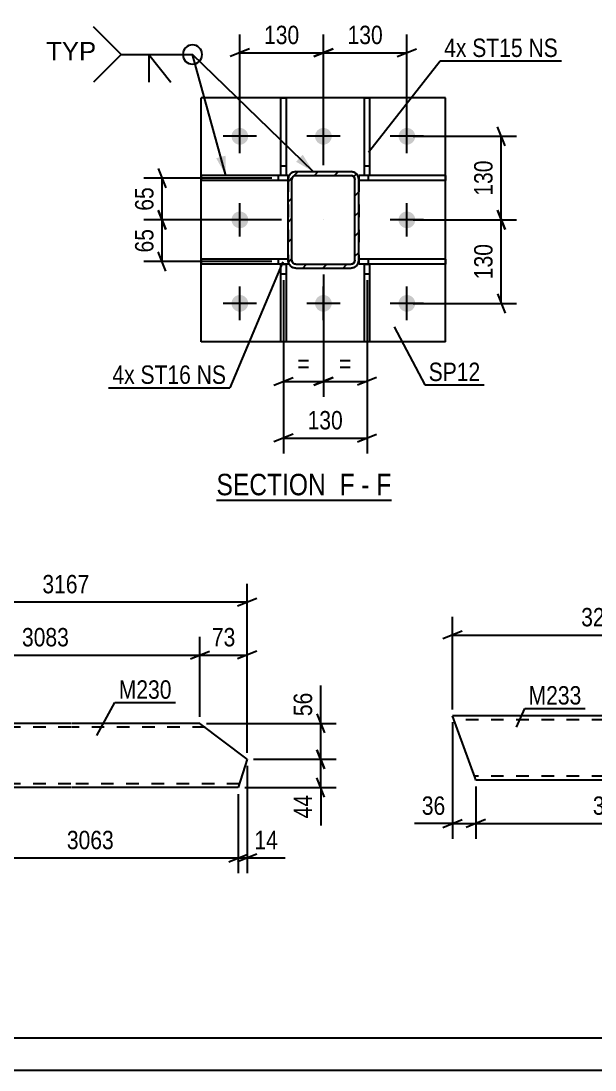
# Model space of a CAD drawing. Header units: millimetres. Extents: x 0 to 841, y 0 to 594.
# Drawn here: x 285.6 to 374.9, y 0 to 163.3 of the extents above; entities that cross this region are included whole.
import ezdxf

# ---------------------------------------------------------------- set-up
doc = ezdxf.new("R2010")
doc.units = ezdxf.units.MM
doc.linetypes.add('DXK_LINE_DOT2', pattern=[3.9198, 1.9599, -1.9599])
doc.linetypes.add('DXK_LINE_DOT3', pattern=[5.9187, 2.979, -0.9799, 0.9799, -0.9799])
doc.styles.add('Arial', font='ARIAL.TTF', dxfattribs={"height": 0.2})
doc.styles.add('Arial Narrow', font='ARIALN.TTF', dxfattribs={"height": 0.2})

# ---------------------------------------------------------------- blocks, each defined once
blk = doc.blocks.new('Unknown-275726623-1137')
at = {"color": 5, "linetype": 'Continuous'}
for p, q in [((5, 5), (836, 5)), ((0, 0), (841, 0))]:
    blk.add_line(p, q, dxfattribs=at)
blk = doc.blocks.new('Unknown-275726623-17 - 3792')
at = {"color": 6, "linetype": 'Continuous'}
blk.add_line((316.01, 88.71), (343.23, 88.71), dxfattribs=at)
at = {"color": 0, "linetype": 'Continuous'}
for points in [[(334.12, 89.46), (334.12, 92.96), (316.01, 92.96), (316.01, 89.46)], [(337.51, 89.46), (337.51, 92.96), (335.17, 92.96), (335.17, 89.46)], [(339.84, 89.46), (339.84, 92.96), (338.56, 92.96), (338.56, 89.46)], [(343.23, 89.46), (343.23, 92.96), (340.89, 92.96), (340.89, 89.46)]]:
    blk.add_wipeout(points, dxfattribs=at)
at = {"color": 7, "linetype": 'Continuous', "style": 'Arial Narrow'}
for s, p in [('SECTION ', (316.01, 89.46)), ('F', (335.17, 89.46)), ('F', (340.89, 89.46)), ('-', (338.56, 89.46))]:
    blk.add_text(s, height=3.34, dxfattribs=at).set_placement(p)
blk = doc.blocks.new('Part-275726623-1850 - 1834')
at = {"color": 2, "linetype": 'Continuous'}
for p, q in [((264.35, 50.81), (265.33, 53.96)), ((293.34, 53.96), (265.33, 53.96)), ((313.44, 53.96), (293.44, 53.96)), ((320.79, 48.36), (313.44, 53.96)), ((273.34, 43.96), (264.35, 50.81)), ((320.79, 48.36), (319.41, 43.96)), ((293.34, 43.96), (273.34, 43.96)), ((319.41, 43.96), (293.44, 43.96))]:
    blk.add_line(p, q, dxfattribs=at)
at = {"color": 7, "linetype": 'DXK_LINE_DOT2'}
for p, q in [((293.34, 53.36), (265.14, 53.36)), ((314.23, 53.36), (293.44, 53.36)), ((293.34, 44.56), (272.56, 44.56)), ((319.6, 44.56), (293.44, 44.56))]:
    blk.add_line(p, q, dxfattribs=at)
blk = doc.blocks.new('Part-275726623-4120 - 4114')
at = {"color": 2, "linetype": 'Continuous'}
for p, q in [((356.26, 45.48), (352.75, 55.13)), ((376.39, 55.13), (352.75, 55.13)), ((396.49, 55.13), (376.49, 55.13)), ((399.69, 46.33), (396.49, 55.13)), ((399.69, 46.33), (400.13, 45.13)), ((356.35, 45.22), (356.26, 45.48)), ((356.39, 45.13), (356.35, 45.22)), ((376.39, 45.13), (356.39, 45.13)), ((400.13, 45.13), (376.49, 45.13))]:
    blk.add_line(p, q, dxfattribs=at)
at = {"color": 7, "linetype": 'DXK_LINE_DOT2'}
for p, q in [((376.39, 54.53), (352.97, 54.53)), ((396.71, 54.53), (376.49, 54.53)), ((376.39, 45.73), (356.17, 45.73)), ((399.91, 45.73), (376.49, 45.73)), ((400.09, 45.22), (400, 45.48)), ((400.13, 45.13), (400.09, 45.22))]:
    blk.add_line(p, q, dxfattribs=at)
blk = doc.blocks.new('Part-275726623-3819 - 3792')
at = {"color": 2, "linetype": 'Continuous'}
for p, q in [((313.65, 113.33), (313.65, 151.33)), ((351.65, 151.33), (313.65, 151.33)), ((351.65, 113.33), (351.65, 151.33)), ((351.65, 113.33), (313.65, 113.33))]:
    blk.add_line(p, q, dxfattribs=at)
blk = doc.blocks.new('Part-275726623-3887 - 3792')
at = {"color": 2, "linetype": 'Continuous'}
for p, q in [((339.04, 139.24), (339.04, 151.33)), ((339.04, 151.33), (339.84, 151.33)), ((339.84, 151.33), (339.84, 139.24)), ((339.84, 139.24), (339.04, 139.24))]:
    blk.add_line(p, q, dxfattribs=at)
at = {"color": 7, "linetype": 'DXK_LINE_DOT2'}
blk.add_line((339.04, 140.74), (339.84, 140.74), dxfattribs=at)
blk = doc.blocks.new('Part-275726623-3824 - 3792')
at = {"color": 2, "linetype": 'Continuous'}
for p, q in [((351.65, 126.23), (338.15, 126.23)), ((338.15, 126.04), (338.15, 125.43)), ((351.65, 126.23), (351.65, 125.43)), ((339.04, 125.43), (338.15, 125.43)), ((351.65, 125.43), (339.84, 125.43))]:
    blk.add_line(p, q, dxfattribs=at)
at = {"color": 7, "linetype": 'DXK_LINE_DOT2'}
for p, q in [((338.15, 126.23), (338.15, 126.04)), ((339.65, 125.43), (339.65, 126.23)), ((339.84, 125.43), (339.04, 125.43))]:
    blk.add_line(p, q, dxfattribs=at)
blk = doc.blocks.new('Part-275726623-3829 - 3792')
at = {"color": 2, "linetype": 'Continuous'}
for p, q in [((351.65, 139.23), (338.15, 139.23)), ((338.15, 139.23), (338.15, 138.63)), ((351.65, 139.23), (351.65, 138.43)), ((351.65, 138.43), (338.15, 138.43))]:
    blk.add_line(p, q, dxfattribs=at)
at = {"color": 7, "linetype": 'DXK_LINE_DOT2'}
for p, q in [((339.65, 138.43), (339.65, 139.23)), ((338.15, 138.63), (338.15, 138.43))]:
    blk.add_line(p, q, dxfattribs=at)
blk = doc.blocks.new('Bolt-275726623-3849 - 3792')
at = {"linetype": 'Continuous'}
for points in [[(318.35, 145.33, -1), (320.95, 145.33, -1)], [(331.35, 145.33, -1), (333.95, 145.33, -1)], [(344.35, 145.33, -1), (346.95, 145.33, -1)], [(318.35, 132.33, -1), (320.95, 132.33, -1)], [(344.35, 132.33, -1), (346.95, 132.33, -1)], [(318.35, 119.33, -1), (320.95, 119.33, -1)], [(331.35, 119.33, -1), (333.95, 119.33, -1)], [(344.35, 119.33, -1), (346.95, 119.33, -1)]]:
    blk.add_hatch(color=1, dxfattribs=at).paths.add_polyline_path(points)
at = {"color": 1, "linetype": 'Continuous'}
for p, q in [((319.65, 142.73), (319.65, 147.93)), ((332.65, 142.73), (332.65, 147.93)), ((345.65, 142.73), (345.65, 147.93)), ((322.25, 145.33), (317.05, 145.33)), ((335.25, 145.33), (330.05, 145.33)), ((348.25, 145.33), (343.05, 145.33)), ((319.65, 129.73), (319.65, 134.93)), ((345.65, 129.73), (345.65, 134.93)), ((322.25, 132.33), (317.05, 132.33)), ((348.25, 132.33), (343.05, 132.33)), ((319.65, 116.73), (319.65, 121.93)), ((332.65, 116.73), (332.65, 121.93)), ((345.65, 116.73), (345.65, 121.93)), ((322.25, 119.33), (317.05, 119.33)), ((335.25, 119.33), (330.05, 119.33)), ((348.25, 119.33), (343.05, 119.33))]:
    blk.add_line(p, q, dxfattribs=at)
blk = doc.blocks.new('Part-275726623-3882 - 3792')
at = {"color": 2, "linetype": 'Continuous'}
for p, q in [((326.04, 113.33), (326.04, 125.44)), ((326.04, 125.44), (326.84, 125.44)), ((326.84, 125.44), (326.84, 113.33)), ((326.84, 113.33), (326.04, 113.33))]:
    blk.add_line(p, q, dxfattribs=at)
at = {"color": 7, "linetype": 'DXK_LINE_DOT2'}
blk.add_line((326.04, 123.94), (326.84, 123.94), dxfattribs=at)
blk = doc.blocks.new('Part-275726623-3892 - 3792')
at = {"color": 2, "linetype": 'Continuous'}
for p, q in [((326.04, 139.24), (326.04, 151.33)), ((326.04, 151.33), (326.84, 151.33)), ((326.84, 151.33), (326.84, 139.24)), ((326.84, 139.24), (326.04, 139.24))]:
    blk.add_line(p, q, dxfattribs=at)
at = {"color": 7, "linetype": 'DXK_LINE_DOT2'}
blk.add_line((326.04, 140.74), (326.84, 140.74), dxfattribs=at)
blk = doc.blocks.new('Part-275726623-3917 - 3792')
at = {"linetype": 'Continuous'}
h = blk.add_hatch(dxfattribs=at)
h.set_pattern_fill('', scale=0.7, style=0, pattern_type=0)
h.set_pattern_definition([(45, (337.8007, 139.4815), (-1.57154, 1.57154), [])])
h.paths.add_polyline_path([(338.06, 139.09), (337.8, 139.48), (337.41, 139.74), (336.95, 139.83), (328.35, 139.83), (327.89, 139.74), (327.5, 139.48), (327.24, 139.09), (327.15, 138.63), (327.15, 126.03), (327.24, 125.57), (327.5, 125.18), (327.89, 124.92), (328.35, 124.83), (336.95, 124.83), (337.41, 124.92), (337.8, 125.18), (338.06, 125.57), (338.15, 126.03), (338.15, 138.63)])
h.paths.add_polyline_path([(337.55, 126.03), (337.51, 125.8), (337.38, 125.61), (337.18, 125.48), (336.95, 125.43), (328.35, 125.43), (328.12, 125.48), (327.93, 125.61), (327.8, 125.8), (327.75, 126.03), (327.75, 138.63), (327.8, 138.86), (327.93, 139.06), (328.12, 139.19), (328.35, 139.23), (336.95, 139.23), (337.18, 139.19), (337.38, 139.06), (337.51, 138.86), (337.55, 138.63)])
at = {"color": 7, "linetype": 'DXK_LINE_DOT2'}
for p, q in [((327.15, 138.63), (327.24, 139.09)), ((327.8, 138.86), (327.75, 138.63)), ((327.93, 139.06), (327.8, 138.86)), ((327.89, 139.74), (328.35, 139.83)), ((328.12, 139.19), (327.93, 139.06)), ((328.35, 139.23), (328.12, 139.19)), ((328.35, 139.83), (336.95, 139.83)), ((328.35, 139.23), (336.95, 139.23)), ((336.95, 139.83), (337.41, 139.74)), ((337.18, 139.19), (336.95, 139.23)), ((337.38, 139.06), (337.18, 139.19)), ((337.51, 138.86), (337.38, 139.06)), ((337.55, 138.63), (337.51, 138.86)), ((338.06, 139.09), (338.15, 138.63)), ((327.15, 138.63), (327.15, 126.03)), ((327.75, 126.03), (327.75, 138.63)), ((337.55, 126.03), (337.55, 138.63)), ((338.15, 138.63), (338.15, 126.03)), ((327.24, 125.57), (327.15, 126.03)), ((327.75, 126.03), (327.8, 125.8)), ((327.8, 125.8), (327.93, 125.61)), ((337.38, 125.61), (337.51, 125.8)), ((337.51, 125.8), (337.55, 126.03)), ((338.15, 126.03), (338.06, 125.57)), ((328.35, 124.83), (327.89, 124.92)), ((327.93, 125.61), (328.12, 125.48)), ((328.12, 125.48), (328.35, 125.43)), ((328.35, 125.43), (336.95, 125.43)), ((328.35, 124.83), (336.95, 124.83)), ((336.95, 125.43), (337.18, 125.48)), ((337.41, 124.92), (336.95, 124.83)), ((337.18, 125.48), (337.38, 125.61))]:
    blk.add_line(p, q, dxfattribs=at)
at = {"color": 2, "linetype": 'Continuous'}
for p, q in [((327.24, 139.09), (327.15, 138.63)), ((327.75, 138.63), (327.8, 138.86)), ((327.8, 138.86), (327.93, 139.06)), ((328.35, 139.83), (327.89, 139.74)), ((327.93, 139.06), (328.12, 139.19)), ((328.12, 139.19), (328.35, 139.23)), ((328.35, 139.83), (336.95, 139.83)), ((328.35, 139.23), (336.95, 139.23)), ((337.41, 139.74), (336.95, 139.83)), ((336.95, 139.23), (337.18, 139.19)), ((337.18, 139.19), (337.38, 139.06)), ((337.38, 139.06), (337.51, 138.86)), ((337.51, 138.86), (337.55, 138.63)), ((338.15, 138.63), (338.06, 139.09)), ((327.15, 126.03), (327.15, 138.63)), ((327.75, 126.03), (327.75, 138.63)), ((337.55, 126.03), (337.55, 138.63)), ((338.15, 126.03), (338.15, 138.63)), ((327.15, 126.03), (327.24, 125.57)), ((327.8, 125.8), (327.75, 126.03)), ((327.93, 125.61), (327.8, 125.8)), ((337.51, 125.8), (337.38, 125.61)), ((337.55, 126.03), (337.51, 125.8)), ((338.06, 125.57), (338.15, 126.03)), ((327.89, 124.92), (328.35, 124.83)), ((328.12, 125.48), (327.93, 125.61)), ((328.35, 125.43), (328.12, 125.48)), ((328.35, 125.43), (336.95, 125.43)), ((328.35, 124.83), (336.95, 124.83)), ((337.18, 125.48), (336.95, 125.43)), ((336.95, 124.83), (337.41, 124.92)), ((337.38, 125.61), (337.18, 125.48))]:
    blk.add_line(p, q, dxfattribs=at)
at = {"color": 7, "linetype": 'DXK_LINE_DOT3'}
blk.add_line((332.65, 132.33), (332.65, 132.33), dxfattribs=at)
at = {"color": 7, "linetype": 'DXK_LINE_DOT2'}
for centre, start, end in [((328.35, 138.63), 112.5, 157.5), ((336.95, 138.63), 22.5, 67.5), ((328.35, 126.03), 202.5, 247.5), ((336.95, 126.03), 292.5, 337.5)]:
    blk.add_arc(centre, 1.2, start, end, dxfattribs=at)
at = {"color": 2, "linetype": 'Continuous'}
for centre, start, end in [((328.35, 138.63), 112.5, 157.5), ((336.95, 138.63), 22.5, 67.5), ((328.35, 126.03), 202.5, 247.5), ((336.95, 126.03), 292.5, 337.5)]:
    blk.add_arc(centre, 1.2, start, end, dxfattribs=at)
blk = doc.blocks.new('Part-275726623-3931 - 3792')
at = {"color": 2, "linetype": 'Continuous'}
for p, q in [((327.15, 126.23), (313.65, 126.23)), ((313.65, 126.23), (313.65, 125.43)), ((327.15, 126.03), (327.15, 125.43)), ((326.04, 125.43), (313.65, 125.43)), ((327.15, 125.43), (326.84, 125.43))]:
    blk.add_line(p, q, dxfattribs=at)
at = {"color": 7, "linetype": 'DXK_LINE_DOT2'}
for p, q in [((325.65, 125.43), (325.65, 126.23)), ((327.15, 126.03), (327.15, 126.23)), ((326.84, 125.43), (326.04, 125.43))]:
    blk.add_line(p, q, dxfattribs=at)
blk = doc.blocks.new('Part-275726623-3936 - 3792')
at = {"color": 2, "linetype": 'Continuous'}
for p, q in [((327.15, 139.23), (313.65, 139.23)), ((313.65, 139.23), (313.65, 138.43)), ((327.15, 138.63), (327.15, 139.23)), ((327.15, 138.43), (313.65, 138.43))]:
    blk.add_line(p, q, dxfattribs=at)
at = {"color": 7, "linetype": 'DXK_LINE_DOT2'}
for p, q in [((325.65, 138.43), (325.65, 139.23)), ((327.15, 138.63), (327.15, 138.43))]:
    blk.add_line(p, q, dxfattribs=at)
blk = doc.blocks.new('Part-275726623-3941 - 3792')
at = {"color": 2, "linetype": 'Continuous'}
for p, q in [((339.04, 113.33), (339.04, 125.44)), ((339.04, 125.44), (339.84, 125.44)), ((339.84, 125.44), (339.84, 113.33)), ((339.84, 113.33), (339.04, 113.33))]:
    blk.add_line(p, q, dxfattribs=at)
at = {"color": 7, "linetype": 'DXK_LINE_DOT2'}
blk.add_line((339.04, 123.94), (339.84, 123.94), dxfattribs=at)
blk = doc.blocks.new('StraightDimension-275726623-1990 - 1834')
at = {"color": 7, "linetype": 'Continuous'}
for p, q in [((264.35, 51.81), (264.35, 75.7)), ((320.79, 49.36), (320.79, 75.7)), ((265.85, 73.45), (262.85, 72.25)), ((264.35, 72.85), (320.79, 72.85)), ((319.29, 72.25), (322.29, 73.45))]:
    blk.add_line(p, q, dxfattribs=at)
at = {"color": 0}
blk.add_wipeout([(296.82, 73.6), (296.82, 77.8), (288.31, 77.8), (288.31, 73.6)], dxfattribs=at)
at = {"color": 3, "style": 'Arial Narrow'}
blk.add_text('3167', height=2.863, dxfattribs=at).set_placement((288.91, 74.2))
blk = doc.blocks.new('StraightDimension-275726623-1882 - 1834')
at = {"color": 7, "linetype": 'Continuous'}
for p, q in [((314.44, 53.96), (334.64, 53.96)), ((331.64, 55.46), (332.84, 52.46)), ((332.24, 48.36), (332.24, 53.96)), ((332.84, 46.86), (331.64, 49.86)), ((321.79, 48.36), (334.64, 48.36))]:
    blk.add_line(p, q, dxfattribs=at)
at = {"color": 0}
blk.add_wipeout([(331.49, 59.34), (327.29, 59.34), (327.29, 54.48), (331.49, 54.48)], dxfattribs=at)
at = {"color": 7, "linetype": 'Continuous'}
blk.add_line((332.24, 53.96), (332.24, 59.86), dxfattribs=at)
blk.add_line((332.24, 53.96), (332.24, 59.86), dxfattribs=at)
at = {"color": 3, "style": 'Arial Narrow'}
blk.add_text('56', height=2.863, rotation=90.0002, dxfattribs=at).set_placement((330.89, 55.08))
blk = doc.blocks.new('StraightDimension-275726623-1853 - 1834')
at = {"color": 7, "linetype": 'Continuous'}
for p, q in [((331.64, 49.86), (332.84, 46.86)), ((321.79, 48.36), (334.64, 48.36)), ((332.24, 43.96), (332.24, 48.36)), ((332.84, 42.46), (331.64, 45.46)), ((320.41, 43.96), (334.64, 43.96))]:
    blk.add_line(p, q, dxfattribs=at)
at = {"color": 0}
blk.add_wipeout([(331.49, 43.43), (327.29, 43.43), (327.29, 38.57), (331.49, 38.57)], dxfattribs=at)
at = {"color": 7, "linetype": 'Continuous'}
blk.add_line((332.24, 43.96), (332.24, 38.05), dxfattribs=at)
blk.add_line((332.24, 43.96), (332.24, 38.05), dxfattribs=at)
at = {"color": 3, "style": 'Arial Narrow'}
blk.add_text('44', height=2.863, rotation=90.0002, dxfattribs=at).set_placement((330.89, 39.17))
blk = doc.blocks.new('StraightDimension-275726623-2001 - 1834')
at = {"color": 7, "linetype": 'Continuous'}
for p, q in [((320.79, 47.36), (320.79, 30.62)), ((319.41, 42.96), (319.41, 30.62)), ((317.91, 32.42), (320.91, 33.62)), ((322.29, 33.62), (319.29, 32.42)), ((319.41, 33.02), (320.79, 33.02))]:
    blk.add_line(p, q, dxfattribs=at)
at = {"color": 0}
blk.add_wipeout([(326.17, 33.77), (326.17, 37.97), (321.31, 37.97), (321.31, 33.77)], dxfattribs=at)
at = {"color": 7, "linetype": 'Continuous'}
blk.add_line((320.79, 33.02), (326.69, 33.02), dxfattribs=at)
blk.add_line((320.79, 33.02), (326.69, 33.02), dxfattribs=at)
at = {"color": 3, "style": 'Arial Narrow'}
blk.add_text('14', height=2.863, dxfattribs=at).set_placement((321.91, 34.37))
blk = doc.blocks.new('StraightDimension-275726623-2018 - 1834')
at = {"color": 7, "linetype": 'Continuous'}
for p, q in [((273.34, 42.96), (273.34, 30.62)), ((319.41, 42.96), (319.41, 30.62)), ((274.84, 33.62), (271.84, 32.42)), ((273.34, 33.02), (319.41, 33.02)), ((317.91, 32.42), (320.91, 33.62))]:
    blk.add_line(p, q, dxfattribs=at)
at = {"color": 0}
blk.add_wipeout([(300.64, 33.77), (300.64, 37.97), (292.12, 37.97), (292.12, 33.77)], dxfattribs=at)
at = {"color": 3, "style": 'Arial Narrow'}
blk.add_text('3063', height=2.863, dxfattribs=at).set_placement((292.72, 34.37))
blk = doc.blocks.new('StraightDimension-275726623-2077 - 1834')
at = {"color": 7, "linetype": 'Continuous'}
for p, q in [((265.33, 54.96), (265.33, 67.44)), ((313.44, 54.96), (313.44, 67.44)), ((266.83, 65.19), (263.83, 63.99)), ((265.33, 64.59), (313.44, 64.59)), ((311.94, 63.99), (314.94, 65.19))]:
    blk.add_line(p, q, dxfattribs=at)
at = {"color": 0}
blk.add_wipeout([(293.64, 65.34), (293.64, 69.54), (285.13, 69.54), (285.13, 65.34)], dxfattribs=at)
at = {"color": 3, "style": 'Arial Narrow'}
blk.add_text('3083', height=2.863, dxfattribs=at).set_placement((285.73, 65.94))
blk = doc.blocks.new('StraightDimension-275726623-2101 - 1834')
at = {"color": 7, "linetype": 'Continuous'}
for p, q in [((313.44, 54.96), (313.44, 67.44)), ((320.79, 49.36), (320.79, 67.44)), ((311.94, 63.99), (314.94, 65.19)), ((313.44, 64.59), (320.79, 64.59)), ((322.29, 65.19), (319.29, 63.99))]:
    blk.add_line(p, q, dxfattribs=at)
at = {"color": 0}
blk.add_wipeout([(319.54, 65.34), (319.54, 69.54), (314.69, 69.54), (314.69, 65.34)], dxfattribs=at)
at = {"color": 3, "style": 'Arial Narrow'}
blk.add_text('73', height=2.863, dxfattribs=at).set_placement((315.29, 65.94))
blk = doc.blocks.new('StraightDimension-275726623-4211 - 4114')
at = {"color": 7, "linetype": 'Continuous'}
for p, q in [((356.39, 44.13), (356.39, 35.97)), ((400.13, 44.13), (400.13, 35.97)), ((357.89, 38.97), (354.89, 37.77)), ((356.39, 38.37), (400.13, 38.37)), ((398.63, 37.77), (401.63, 38.97))]:
    blk.add_line(p, q, dxfattribs=at)
at = {"color": 0}
blk.add_wipeout([(382.51, 39.12), (382.51, 43.32), (374, 43.32), (374, 39.12)], dxfattribs=at)
at = {"color": 3, "style": 'Arial Narrow'}
blk.add_text('3225', height=2.863, dxfattribs=at).set_placement((374.6, 39.72))
blk = doc.blocks.new('StraightDimension-275726623-4183 - 4114')
at = {"color": 7, "linetype": 'Continuous'}
for p, q in [((352.75, 56.13), (352.75, 70.56)), ((400.13, 46.13), (400.13, 70.56)), ((354.25, 68.31), (351.25, 67.11)), ((352.75, 67.71), (400.13, 67.71)), ((398.63, 67.11), (401.63, 68.31))]:
    blk.add_line(p, q, dxfattribs=at)
at = {"color": 0}
blk.add_wipeout([(380.69, 68.46), (380.69, 72.66), (372.18, 72.66), (372.18, 68.46)], dxfattribs=at)
at = {"color": 3, "style": 'Arial Narrow'}
blk.add_text('3261', height=2.863, dxfattribs=at).set_placement((372.78, 69.06))
blk = doc.blocks.new('StraightDimension-275726623-4194 - 4114')
at = {"color": 7, "linetype": 'Continuous'}
for p, q in [((352.75, 54.13), (352.75, 35.97)), ((356.39, 44.13), (356.39, 35.97)), ((351.25, 37.77), (354.25, 38.97)), ((352.75, 38.37), (356.39, 38.37)), ((357.89, 38.97), (354.89, 37.77))]:
    blk.add_line(p, q, dxfattribs=at)
at = {"color": 0}
blk.add_wipeout([(352.22, 39.12), (352.22, 43.32), (347.37, 43.32), (347.37, 39.12)], dxfattribs=at)
at = {"color": 7, "linetype": 'Continuous'}
blk.add_line((352.75, 38.37), (346.84, 38.37), dxfattribs=at)
blk.add_line((352.75, 38.37), (346.84, 38.37), dxfattribs=at)
at = {"color": 3, "style": 'Arial Narrow'}
blk.add_text('36', height=2.863, dxfattribs=at).set_placement((347.97, 39.72))
blk = doc.blocks.new('StraightDimension-275726623-3967 - 3792')
at = {"color": 7, "linetype": 'Continuous'}
for p, q in [((346.65, 145.33), (362.73, 145.33)), ((360.93, 143.83), (359.73, 146.83)), ((360.33, 132.33), (360.33, 145.33)), ((346.65, 132.33), (362.73, 132.33)), ((359.73, 133.83), (360.93, 130.83))]:
    blk.add_line(p, q, dxfattribs=at)
at = {"color": 0}
blk.add_wipeout([(359.58, 142.18), (355.38, 142.18), (355.38, 135.49), (359.58, 135.49)], dxfattribs=at)
at = {"color": 3, "style": 'Arial Narrow'}
blk.add_text('130', height=2.863, rotation=90.0002, dxfattribs=at).set_placement((358.98, 136.09))
blk = doc.blocks.new('StraightDimension-275726623-23271 - 3792')
at = {"color": 7, "linetype": 'Continuous'}
for p, q in [((326.44, 122.94), (326.44, 104.78)), ((332.65, 123.83), (332.65, 104.78)), ((324.94, 106.58), (327.94, 107.78)), ((334.15, 107.78), (331.15, 106.58)), ((326.44, 107.18), (332.65, 107.18))]:
    blk.add_line(p, q, dxfattribs=at)
at = {"color": 0}
blk.add_wipeout([(331.1, 107.93), (331.1, 112.13), (327.99, 112.13), (327.99, 107.93)], dxfattribs=at)
at = {"color": 3, "style": 'Arial Narrow'}
blk.add_text('=', height=2.86, dxfattribs=at).set_placement((328.59, 108.53))
blk = doc.blocks.new('StraightDimension-275726623-3968 - 3792')
at = {"color": 7, "linetype": 'Continuous'}
for p, q in [((346.65, 132.33), (362.73, 132.33)), ((360.93, 130.83), (359.73, 133.83)), ((360.33, 119.33), (360.33, 132.33)), ((359.73, 120.83), (360.93, 117.83)), ((346.65, 119.33), (362.73, 119.33))]:
    blk.add_line(p, q, dxfattribs=at)
at = {"color": 0}
blk.add_wipeout([(359.58, 129.18), (355.38, 129.18), (355.38, 122.49), (359.58, 122.49)], dxfattribs=at)
at = {"color": 3, "style": 'Arial Narrow'}
blk.add_text('130', height=2.863, rotation=90.0002, dxfattribs=at).set_placement((358.98, 123.09))
blk = doc.blocks.new('StraightDimension-275726623-23257 - 3792')
at = {"color": 7, "linetype": 'Continuous'}
for p, q in [((324.65, 138.83), (304.7, 138.83)), ((306.95, 140.33), (308.15, 137.33)), ((307.55, 132.33), (307.55, 138.83)), ((326.15, 132.33), (304.7, 132.33)), ((308.15, 130.83), (306.95, 133.83))]:
    blk.add_line(p, q, dxfattribs=at)
at = {"color": 0}
blk.add_wipeout([(306.8, 138.01), (302.6, 138.01), (302.6, 133.15), (306.8, 133.15)], dxfattribs=at)
at = {"color": 3, "style": 'Arial Narrow'}
blk.add_text('65', height=2.863, rotation=90.0002, dxfattribs=at).set_placement((306.2, 133.75))
blk = doc.blocks.new('StraightDimension-275726623-23258 - 3792')
at = {"color": 7, "linetype": 'Continuous'}
for p, q in [((326.15, 132.33), (304.7, 132.33)), ((306.95, 133.83), (308.15, 130.83)), ((307.55, 125.83), (307.55, 132.33)), ((324.65, 125.83), (304.7, 125.83)), ((308.15, 124.33), (306.95, 127.33))]:
    blk.add_line(p, q, dxfattribs=at)
at = {"color": 0}
blk.add_wipeout([(306.8, 131.51), (302.6, 131.51), (302.6, 126.65), (306.8, 126.65)], dxfattribs=at)
at = {"color": 3, "style": 'Arial Narrow'}
blk.add_text('65', height=2.863, rotation=90.0002, dxfattribs=at).set_placement((306.2, 127.25))
blk = doc.blocks.new('StraightDimension-275726623-23270 - 3792')
at = {"color": 7, "linetype": 'Continuous'}
for p, q in [((332.65, 123.83), (332.65, 104.78)), ((339.44, 122.94), (339.44, 104.78)), ((331.15, 106.58), (334.15, 107.78)), ((340.94, 107.78), (337.94, 106.58)), ((332.65, 107.18), (339.44, 107.18))]:
    blk.add_line(p, q, dxfattribs=at)
at = {"color": 0}
blk.add_wipeout([(337.6, 107.93), (337.6, 112.13), (334.48, 112.13), (334.48, 107.93)], dxfattribs=at)
at = {"color": 3, "style": 'Arial Narrow'}
blk.add_text('=', height=2.86, dxfattribs=at).set_placement((335.08, 108.53))
blk = doc.blocks.new('StraightDimension-275726623-23289 - 3792')
at = {"color": 7, "linetype": 'Continuous'}
for p, q in [((326.44, 122.94), (326.44, 95.96)), ((339.44, 122.94), (339.44, 95.96)), ((327.94, 98.96), (324.94, 97.76)), ((326.44, 98.36), (339.44, 98.36)), ((337.94, 97.76), (340.94, 98.96))]:
    blk.add_line(p, q, dxfattribs=at)
at = {"color": 0}
blk.add_wipeout([(336.28, 99.11), (336.28, 103.31), (329.59, 103.31), (329.59, 99.11)], dxfattribs=at)
at = {"color": 3, "style": 'Arial Narrow'}
blk.add_text('130', height=2.863, dxfattribs=at).set_placement((330.19, 99.71))
blk = doc.blocks.new('StraightDimension-275726623-23294 - 3792')
at = {"color": 7, "linetype": 'Continuous'}
for p, q in [((332.65, 140.83), (332.65, 161.18)), ((345.65, 146.33), (345.65, 161.18)), ((334.15, 158.93), (331.15, 157.73)), ((344.15, 157.73), (347.15, 158.93)), ((332.65, 158.33), (345.65, 158.33))]:
    blk.add_line(p, q, dxfattribs=at)
at = {"color": 0}
blk.add_wipeout([(342.49, 159.08), (342.49, 163.28), (335.81, 163.28), (335.81, 159.08)], dxfattribs=at)
at = {"color": 3, "style": 'Arial Narrow'}
blk.add_text('130', height=2.863, dxfattribs=at).set_placement((336.41, 159.68))
blk = doc.blocks.new('StraightDimension-275726623-23295 - 3792')
at = {"color": 7, "linetype": 'Continuous'}
for p, q in [((319.65, 146.33), (319.65, 161.18)), ((332.65, 140.83), (332.65, 161.18)), ((321.15, 158.93), (318.15, 157.73)), ((331.15, 157.73), (334.15, 158.93)), ((319.65, 158.33), (332.65, 158.33))]:
    blk.add_line(p, q, dxfattribs=at)
at = {"color": 0}
blk.add_wipeout([(329.49, 159.08), (329.49, 163.28), (322.81, 163.28), (322.81, 159.08)], dxfattribs=at)
at = {"color": 3, "style": 'Arial Narrow'}
blk.add_text('130', height=2.863, dxfattribs=at).set_placement((323.41, 159.68))
blk = doc.blocks.new('Mark-275726623-1846 - 1834')
at = {"color": 0}
blk.add_wipeout([(309.02, 57.79), (309.02, 60.79), (300.8, 60.79), (300.8, 57.79)], dxfattribs=at)
blk.add_wipeout([(309.02, 57.79), (309.02, 60.79), (300.8, 60.79), (300.8, 57.79)], dxfattribs=at)
at = {"color": 30, "linetype": 'Continuous'}
for p, q in [((297.38, 52.07), (300.2, 57.19)), ((300.2, 57.19), (309.62, 57.19))]:
    blk.add_line(p, q, dxfattribs=at)
at = {"color": 3, "style": 'Arial Narrow'}
blk.add_text('M230', height=2.863, dxfattribs=at).set_placement((300.8, 57.79))
blk = doc.blocks.new('Mark-275726623-4116 - 4114')
at = {"color": 0}
blk.add_wipeout([(372.82, 56.89), (372.82, 59.89), (364.59, 59.89), (364.59, 56.89)], dxfattribs=at)
blk.add_wipeout([(372.82, 56.89), (372.82, 59.89), (364.59, 59.89), (364.59, 56.89)], dxfattribs=at)
at = {"color": 30, "linetype": 'Continuous'}
for p, q in [((362.69, 53.36), (363.99, 56.29)), ((363.99, 56.29), (373.42, 56.29))]:
    blk.add_line(p, q, dxfattribs=at)
at = {"color": 3, "style": 'Arial Narrow'}
blk.add_text('M233', height=2.863, dxfattribs=at).set_placement((364.59, 56.89))
blk = doc.blocks.new('Mark-275726623-3815 - 3792')
at = {"color": 0}
blk.add_wipeout([(357.08, 107.24), (357.08, 110.24), (349.04, 110.24), (349.04, 107.24)], dxfattribs=at)
blk.add_wipeout([(357.08, 107.24), (357.08, 110.24), (349.04, 110.24), (349.04, 107.24)], dxfattribs=at)
at = {"color": 30, "linetype": 'Continuous'}
for p, q in [((343.66, 115.66), (348.44, 106.64)), ((348.44, 106.64), (357.68, 106.64))]:
    blk.add_line(p, q, dxfattribs=at)
at = {"color": 3, "style": 'Arial Narrow'}
blk.add_text('SP12', height=2.863, dxfattribs=at).set_placement((349.04, 107.24))
blk = doc.blocks.new('WeldMark-275726623-4016 - 3792')
at = {"linetype": 'Continuous'}
for points in [[(317.41, 142.32), (317.49, 139.23), (315.96, 141.92)], [(329.44, 142.46), (331.07, 139.83), (328.39, 141.38)]]:
    blk.add_hatch(color=30, dxfattribs=at).paths.add_polyline_path(points)
at = {"color": 30, "linetype": 'Continuous'}
for p in [(301.17, 158.06), (331.07, 139.83), (317.49, 139.23)]:
    blk.add_line(p, (312.27, 158.06), dxfattribs=at)
at = {"color": 3, "linetype": 'Continuous'}
for q in [(308.89, 153.78), (305.46, 153.78)]:
    blk.add_line((305.46, 158.06), q, dxfattribs=at)
for start, end in [(90, 270), (270, 90)]:
    blk.add_arc((312.27, 158.06), 1.5, start, end, dxfattribs=at)
at = {"color": 0, "linetype": 'Continuous'}
blk.add_wipeout([(297.27, 157.16), (297.27, 160.16), (289.5, 160.16), (289.5, 157.16)], dxfattribs=at)
blk.add_wipeout([(297.27, 157.16), (297.27, 160.16), (289.5, 160.16), (289.5, 157.16)], dxfattribs=at)
at = {"color": 3, "linetype": 'Continuous'}
for q in [(296.89, 162.35), (296.89, 153.78)]:
    blk.add_line((301.17, 158.06), q, dxfattribs=at)
at = {"color": 3, "linetype": 'Continuous', "style": 'Arial'}
blk.add_text('TYP', height=2.865, dxfattribs=at).set_placement((289.5, 157.16))
blk = doc.blocks.new('MarkSet-275726623-4073 - 3792')
at = {"color": 0}
for points in [[(303.28, 106.8), (303.28, 109.8), (299.81, 109.8), (299.81, 106.8)], [(312.03, 106.8), (312.03, 109.8), (304.18, 109.8), (304.18, 106.8)], [(317.5, 106.8), (317.5, 109.8), (312.93, 109.8), (312.93, 106.8)]]:
    blk.add_wipeout(points, dxfattribs=at)
for points in [[(303.28, 106.8), (303.28, 109.8), (299.81, 109.8), (299.81, 106.8)], [(312.03, 106.8), (312.03, 109.8), (304.18, 109.8), (304.18, 106.8)], [(317.5, 106.8), (317.5, 109.8), (312.93, 109.8), (312.93, 106.8)]]:
    blk.add_wipeout(points, dxfattribs=at)
at = {"color": 30, "linetype": 'Continuous'}
for p in [(326.35, 125.78), (299.21, 106.2)]:
    blk.add_line(p, (318.1, 106.2), dxfattribs=at)
at = {"color": 3, "style": 'Arial Narrow'}
for s, p in [('4x', (299.81, 106.8)), ('ST16', (304.18, 106.8)), ('NS', (312.93, 106.8))]:
    blk.add_text(s, height=2.863, dxfattribs=at).set_placement(p)
blk = doc.blocks.new('MarkSet-275726623-4103 - 3792')
at = {"color": 0}
for points in [[(354.92, 157.68), (354.92, 160.68), (351.45, 160.68), (351.45, 157.68)], [(363.68, 157.68), (363.68, 160.68), (355.82, 160.68), (355.82, 157.68)], [(369.14, 157.68), (369.14, 160.68), (364.58, 160.68), (364.58, 157.68)]]:
    blk.add_wipeout(points, dxfattribs=at)
for points in [[(354.92, 157.68), (354.92, 160.68), (351.45, 160.68), (351.45, 157.68)], [(363.68, 157.68), (363.68, 160.68), (355.82, 160.68), (355.82, 157.68)], [(369.14, 157.68), (369.14, 160.68), (364.58, 160.68), (364.58, 157.68)]]:
    blk.add_wipeout(points, dxfattribs=at)
at = {"color": 30, "linetype": 'Continuous'}
for p, q in [((339.65, 142.88), (350.85, 157.08)), ((350.85, 157.08), (369.74, 157.08))]:
    blk.add_line(p, q, dxfattribs=at)
at = {"color": 3, "style": 'Arial Narrow'}
for s, p in [('4x', (351.45, 157.68)), ('ST15', (355.82, 157.68)), ('NS', (364.58, 157.68))]:
    blk.add_text(s, height=2.863, dxfattribs=at).set_placement(p)

msp = doc.modelspace()

# ---------------------------------------------------------------- block references
for name in ['Unknown-275726623-1137', 'Part-275726623-3819 - 3792', 'Part-275726623-3892 - 3792', 'Part-275726623-3887 - 3792', 'Bolt-275726623-3849 - 3792', 'Part-275726623-3936 - 3792', 'Part-275726623-3917 - 3792', 'Part-275726623-3829 - 3792', 'Part-275726623-3931 - 3792', 'Part-275726623-3824 - 3792', 'Part-275726623-3882 - 3792', 'Part-275726623-3941 - 3792', 'Part-275726623-1850 - 1834', 'Part-275726623-4120 - 4114']:
    msp.add_blockref(name, (0, 0))

# ---------------------------------------------------------------- next in the draw order: block references
for name in ['StraightDimension-275726623-3967 - 3792', 'StraightDimension-275726623-23257 - 3792', 'StraightDimension-275726623-23271 - 3792', 'Mark-275726623-3815 - 3792', 'Unknown-275726623-17 - 3792', 'StraightDimension-275726623-1990 - 1834', 'StraightDimension-275726623-4183 - 4114', 'StraightDimension-275726623-4211 - 4114']:
    msp.add_blockref(name, (0, 0))

# ---------------------------------------------------------------- next in the draw order: block references
for name in ['StraightDimension-275726623-23294 - 3792', 'StraightDimension-275726623-23258 - 3792', 'StraightDimension-275726623-3968 - 3792', 'StraightDimension-275726623-23270 - 3792', 'StraightDimension-275726623-1882 - 1834', 'Mark-275726623-4116 - 4114', 'StraightDimension-275726623-4194 - 4114']:
    msp.add_blockref(name, (0, 0))

# ---------------------------------------------------------------- next in the draw order: block references
for name in ['StraightDimension-275726623-23295 - 3792', 'MarkSet-275726623-4103 - 3792', 'StraightDimension-275726623-23289 - 3792', 'StraightDimension-275726623-2077 - 1834', 'StraightDimension-275726623-1853 - 1834']:
    msp.add_blockref(name, (0, 0))

# ---------------------------------------------------------------- next in the draw order: block references
for name in ['WeldMark-275726623-4016 - 3792', 'MarkSet-275726623-4073 - 3792', 'StraightDimension-275726623-2101 - 1834', 'Mark-275726623-1846 - 1834', 'StraightDimension-275726623-2001 - 1834']:
    msp.add_blockref(name, (0, 0))

# ---------------------------------------------------------------- next in the draw order: block references
msp.add_blockref('StraightDimension-275726623-2018 - 1834', (0, 0))

doc.saveas('drawing.dxf')
